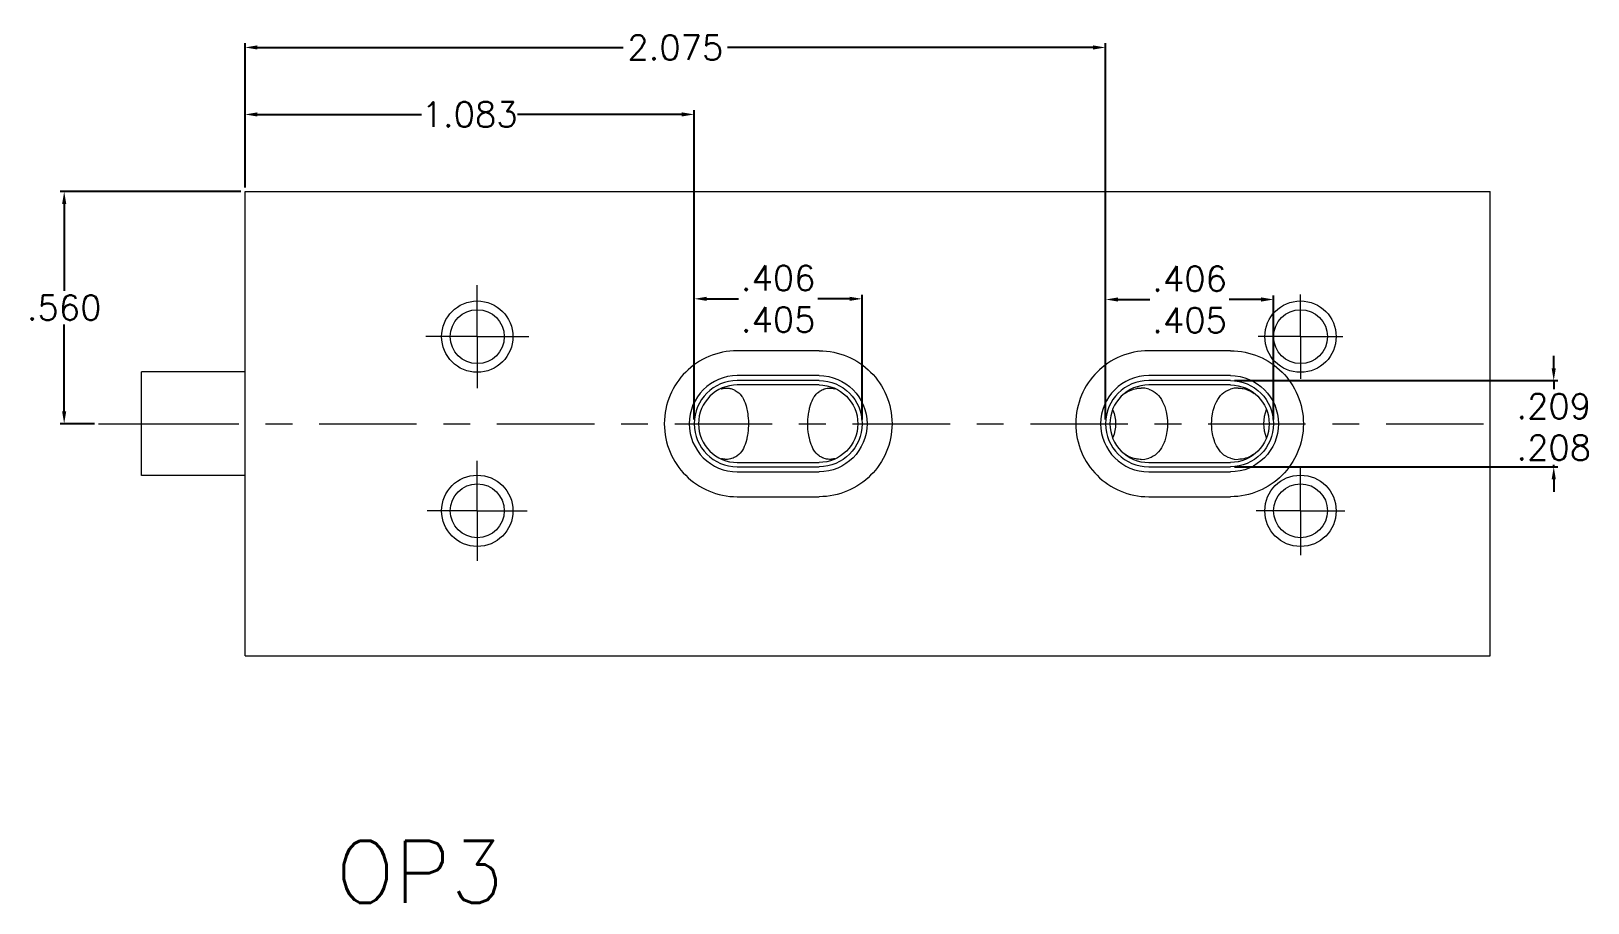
# Model space of a CAD drawing. Header units: millimetres. Extents: x 255.7 to 267.4, y 275.1 to 301.1.
# Drawn here: x 262.994 to 266.747, y 275.14 to 277.242 of the extents above; entities that cross this region are included whole.
import ezdxf

# ---------------------------------------------------------------- set-up
doc = ezdxf.new("R2010")
doc.units = ezdxf.units.MM
doc.styles.get("Standard").update_dxf_attribs({"font": 'txt_____.ttf'})
doc.dimstyles.new('ISO-25', dxfattribs={"dimtxt": 0.06, "dimasz": 0.03, "dimexe": 0.01, "dimexo": 0.01, "dimgap": 0.01, "dimtad": 0, "dimtih": 1, "dimtoh": 1, "dimdec": 3, "dimzin": 4, "dimdsep": 46, "dimtxsty": 'Standard', "dimcen": 2.5, "dimadec": 0, "dimazin": 0, "dimtfac": 1, "dimtdec": 3, "dimtmove": 0, "dimatfit": 3, "dimfxl": 1, "dimarcsym": 0})

# ---------------------------------------------------------------- blocks, each defined once
blk = doc.blocks.new('*D134')
at = {"color": 0, "lineweight": -2, "transparency": 16777216}
for p, q in [((263.5093, 276.865), (263.5093, 277.0509)), ((263.5393, 277.0409), (263.9351, 277.0409)), ((264.5623, 277.0409), (264.1664, 277.0409)), ((264.5923, 276.305), (264.5923, 277.0509))]:
    blk.add_line(p, q, dxfattribs=at)
at = {"color": 0, "transparency": 16777216}
for points in [[(263.5393, 277.0459), (263.5393, 277.0359), (263.5093, 277.0409)], [(264.5623, 277.0459), (264.5623, 277.0359), (264.5923, 277.0409)]]:
    blk.add_solid(points, dxfattribs=at)
at = {"layer": 'Defpoints', "color": 0, "transparency": 16777216}
for p in [(264.5923, 277.0409), (263.5093, 276.855), (264.5923, 276.295)]:
    blk.add_point(p, dxfattribs=at)
at = {"color": 0, "transparency": 16777216, "insert": (264.0508, 277.0409), "char_height": 0.06, "attachment_point": 5}
blk.add_mtext('{\\C0;1.083}', dxfattribs=at)
blk = doc.blocks.new('*D135')
at = {"color": 0, "lineweight": -2, "transparency": 16777216}
for p, q in [((263.5093, 276.865), (263.5093, 277.2124)), ((265.5843, 276.305), (265.5843, 277.2124)), ((263.5393, 277.2024), (264.4211, 277.2024)), ((265.5543, 277.2024), (264.6724, 277.2024))]:
    blk.add_line(p, q, dxfattribs=at)
at = {"color": 0, "transparency": 16777216}
for points in [[(263.5393, 277.2074), (263.5393, 277.1974), (263.5093, 277.2024)], [(265.5543, 277.2074), (265.5543, 277.1974), (265.5843, 277.2024)]]:
    blk.add_solid(points, dxfattribs=at)
at = {"layer": 'Defpoints', "color": 0, "transparency": 16777216}
for p in [(265.5843, 277.2024), (263.5093, 276.855), (265.5843, 276.295)]:
    blk.add_point(p, dxfattribs=at)
at = {"color": 0, "transparency": 16777216, "insert": (264.5468, 277.2024), "char_height": 0.06, "attachment_point": 5}
blk.add_mtext('{\\C0;2.075}', dxfattribs=at)
blk = doc.blocks.new('*D136')
at = {"color": 0, "lineweight": -2, "transparency": 16777216}
for p, q in [((264.5923, 276.305), (264.5923, 276.6062)), ((264.6223, 276.5962), (264.6991, 276.5962)), ((264.9673, 276.5962), (264.8904, 276.5962)), ((264.9973, 276.305), (264.9973, 276.6062))]:
    blk.add_line(p, q, dxfattribs=at)
at = {"color": 0, "transparency": 16777216}
for points in [[(264.6223, 276.6012), (264.6223, 276.5912), (264.5923, 276.5962)], [(264.9673, 276.6012), (264.9673, 276.5912), (264.9973, 276.5962)]]:
    blk.add_solid(points, dxfattribs=at)
at = {"layer": 'Defpoints', "color": 0, "transparency": 16777216}
for p in [(264.9973, 276.5962), (264.5923, 276.295), (264.9973, 276.295)]:
    blk.add_point(p, dxfattribs=at)
at = {"color": 0, "transparency": 16777216, "insert": (264.7948, 276.5962), "char_height": 0.06, "attachment_point": 5}
blk.add_mtext('{\\C0;.406\\P.405}', dxfattribs=at)
blk = doc.blocks.new('*D137')
at = {"color": 0, "lineweight": -2, "transparency": 16777216}
for p, q in [((265.5843, 276.305), (265.5843, 276.6046)), ((265.6143, 276.5946), (265.6911, 276.5946)), ((265.9593, 276.5946), (265.8824, 276.5946)), ((265.9893, 276.305), (265.9893, 276.6046))]:
    blk.add_line(p, q, dxfattribs=at)
at = {"color": 0, "transparency": 16777216}
for points in [[(265.6143, 276.5996), (265.6143, 276.5896), (265.5843, 276.5946)], [(265.9593, 276.5996), (265.9593, 276.5896), (265.9893, 276.5946)]]:
    blk.add_solid(points, dxfattribs=at)
at = {"layer": 'Defpoints', "color": 0, "transparency": 16777216}
for p in [(265.9893, 276.5946), (265.5843, 276.295), (265.9893, 276.295)]:
    blk.add_point(p, dxfattribs=at)
at = {"color": 0, "transparency": 16777216, "insert": (265.7868, 276.5946), "char_height": 0.06, "attachment_point": 5}
blk.add_mtext('{\\C0;.406\\P.405}', dxfattribs=at)
blk = doc.blocks.new('*D138')
at = {"color": 0, "lineweight": -2, "transparency": 16777216}
for p, q in [((266.6649, 276.429), (266.6649, 276.459)), ((265.8954, 276.399), (266.6749, 276.399)), ((266.6649, 276.399), (266.6649, 276.3781)), ((266.6649, 276.191), (266.6649, 276.1962)), ((265.8954, 276.191), (266.6749, 276.191)), ((266.6649, 276.161), (266.6649, 276.131))]:
    blk.add_line(p, q, dxfattribs=at)
at = {"color": 0, "transparency": 16777216}
for points in [[(266.6599, 276.429), (266.6699, 276.429), (266.6649, 276.399)], [(266.6599, 276.161), (266.6699, 276.161), (266.6649, 276.191)]]:
    blk.add_solid(points, dxfattribs=at)
at = {"layer": 'Defpoints', "color": 0, "transparency": 16777216}
for p in [(265.8854, 276.399), (265.8854, 276.191), (266.6649, 276.191)]:
    blk.add_point(p, dxfattribs=at)
at = {"color": 0, "transparency": 16777216, "insert": (266.6649, 276.2872), "char_height": 0.06, "attachment_point": 5}
blk.add_mtext('{\\C0;.209\\P.208}', dxfattribs=at)
blk = doc.blocks.new('*D140')
at = {"color": 0, "lineweight": -2, "transparency": 16777216}
for p, q in [((263.4993, 276.855), (263.0632, 276.855)), ((263.0732, 276.825), (263.0732, 276.6157)), ((263.0732, 276.325), (263.0732, 276.5344)), ((263.1462, 276.295), (263.0632, 276.295))]:
    blk.add_line(p, q, dxfattribs=at)
at = {"color": 0, "transparency": 16777216}
for points in [[(263.0682, 276.825), (263.0782, 276.825), (263.0732, 276.855)], [(263.0682, 276.325), (263.0782, 276.325), (263.0732, 276.295)]]:
    blk.add_solid(points, dxfattribs=at)
at = {"layer": 'Defpoints', "color": 0, "transparency": 16777216}
for p in [(263.5093, 276.855), (263.0732, 276.295), (263.1562, 276.295)]:
    blk.add_point(p, dxfattribs=at)
at = {"color": 0, "transparency": 16777216, "insert": (263.0732, 276.575), "char_height": 0.06, "attachment_point": 5}
blk.add_mtext('.560', dxfattribs=at)

msp = doc.modelspace()

# ---------------------------------------------------------------- linework, layer by layer
at = {"color": 0, "lineweight": 0}
for points in [[(263.5093, 275.735), (263.5093, 276.855)], [(263.5093, 276.855), (266.5113, 276.855)], [(266.5113, 275.735), (266.5113, 276.855)], [(264.0693, 276.505), (264.0693, 276.6293)], [(266.0543, 276.505), (266.0543, 276.607)], [(264.0693, 276.505), (263.945, 276.505)], [(264.0693, 276.505), (264.0693, 276.3807)], [(264.0693, 276.505), (264.1936, 276.505)], [(266.0543, 276.505), (265.9523, 276.505)], [(266.0543, 276.505), (266.1563, 276.505)], [(266.0543, 276.505), (266.0543, 276.403)], [(264.6963, 276.471), (264.6872, 276.4708), (264.6783, 276.4701), (264.6695, 276.469), (264.6608, 276.4675), (264.6523, 276.4655), (264.6439, 276.4631), (264.6357, 276.4603), (264.6278, 276.4572), (264.62, 276.4537), (264.6124, 276.4498), (264.605, 276.4455), (264.5979, 276.441), (264.591, 276.4361), (264.5843, 276.4308), (264.5779, 276.4253), (264.5718, 276.4195), (264.566, 276.4134), (264.5605, 276.407), (264.5552, 276.4003), (264.5503, 276.3934), (264.5457, 276.3863), (264.5415, 276.3789), (264.5376, 276.3713), (264.5341, 276.3635), (264.5309, 276.3555), (264.5282, 276.3474), (264.5258, 276.339), (264.5238, 276.3305), (264.5223, 276.3218), (264.5212, 276.313), (264.5205, 276.3041), (264.5203, 276.295)], [(264.8933, 276.471), (264.6963, 276.471)], [(264.8933, 276.471), (264.9023, 276.4708), (264.9113, 276.4701), (264.9201, 276.469), (264.9287, 276.4675), (264.9372, 276.4655), (264.9456, 276.4631), (264.9538, 276.4603), (264.9618, 276.4572), (264.9696, 276.4537), (264.9772, 276.4498), (264.9845, 276.4455), (264.9917, 276.441), (264.9986, 276.4361), (265.0052, 276.4308), (265.0116, 276.4253), (265.0177, 276.4195), (265.0235, 276.4134), (265.0291, 276.407), (265.0343, 276.4003), (265.0392, 276.3934), (265.0438, 276.3863), (265.048, 276.3789), (265.0519, 276.3713), (265.0554, 276.3635), (265.0586, 276.3555), (265.0613, 276.3474), (265.0637, 276.339), (265.0657, 276.3305), (265.0672, 276.3218), (265.0684, 276.313), (265.069, 276.3041), (265.0693, 276.295)], [(265.6883, 276.471), (265.6792, 276.4708), (265.6703, 276.4701), (265.6615, 276.469), (265.6528, 276.4675), (265.6443, 276.4655), (265.6359, 276.4631), (265.6277, 276.4603), (265.6198, 276.4572), (265.612, 276.4537), (265.6044, 276.4498), (265.597, 276.4455), (265.5899, 276.441), (265.583, 276.4361), (265.5763, 276.4308), (265.5699, 276.4253), (265.5638, 276.4195), (265.558, 276.4134), (265.5525, 276.407), (265.5472, 276.4003), (265.5423, 276.3934), (265.5377, 276.3863), (265.5335, 276.3789), (265.5296, 276.3713), (265.5261, 276.3635), (265.5229, 276.3555), (265.5202, 276.3474), (265.5178, 276.339), (265.5158, 276.3305), (265.5143, 276.3218), (265.5132, 276.313), (265.5125, 276.3041), (265.5123, 276.295)], [(265.8853, 276.471), (265.6883, 276.471)], [(265.8853, 276.471), (265.8943, 276.4708), (265.9033, 276.4701), (265.9121, 276.469), (265.9207, 276.4675), (265.9292, 276.4655), (265.9376, 276.4631), (265.9458, 276.4603), (265.9538, 276.4572), (265.9616, 276.4537), (265.9692, 276.4498), (265.9765, 276.4455), (265.9837, 276.441), (265.9906, 276.4361), (265.9972, 276.4308), (266.0036, 276.4253), (266.0097, 276.4195), (266.0155, 276.4134), (266.0211, 276.407), (266.0263, 276.4003), (266.0312, 276.3934), (266.0358, 276.3863), (266.04, 276.3789), (266.0439, 276.3713), (266.0474, 276.3635), (266.0506, 276.3555), (266.0533, 276.3474), (266.0557, 276.339), (266.0577, 276.3305), (266.0592, 276.3218), (266.0604, 276.313), (266.061, 276.3041), (266.0613, 276.295)], [(263.2593, 276.17), (263.2593, 276.42)], [(263.5093, 276.42), (263.2593, 276.42)], [(264.6963, 276.411), (264.6844, 276.4104), (264.6729, 276.4087), (264.6618, 276.4058), (264.6511, 276.4019), (264.641, 276.397), (264.6314, 276.3912), (264.6225, 276.3845), (264.6142, 276.3771), (264.6068, 276.3688), (264.6001, 276.3599), (264.5943, 276.3503), (264.5894, 276.3402), (264.5855, 276.3295), (264.5826, 276.3184), (264.5809, 276.3069), (264.5803, 276.295)], [(264.6963, 276.399), (264.6856, 276.3985), (264.6753, 276.3969), (264.6653, 276.3944), (264.6558, 276.3909), (264.6467, 276.3865), (264.6381, 276.3813), (264.6301, 276.3753), (264.6227, 276.3686), (264.616, 276.3612), (264.61, 276.3532), (264.6048, 276.3446), (264.6004, 276.3355), (264.5969, 276.326), (264.5944, 276.316), (264.5928, 276.3057), (264.5923, 276.295)], [(264.6963, 276.3885), (264.6867, 276.388), (264.6774, 276.3866), (264.6685, 276.3843), (264.6599, 276.3812), (264.6517, 276.3772), (264.644, 276.3726), (264.6368, 276.3672), (264.6301, 276.3611), (264.6241, 276.3545), (264.6187, 276.3473), (264.614, 276.3396), (264.6101, 276.3314), (264.607, 276.3228), (264.6047, 276.3139), (264.6032, 276.3046), (264.6028, 276.295)], [(264.8933, 276.411), (264.6963, 276.411)], [(264.8933, 276.399), (264.6963, 276.399)], [(264.8933, 276.3885), (264.6963, 276.3885)], [(264.8933, 276.411), (264.9051, 276.4104), (264.9166, 276.4087), (264.9278, 276.4058), (264.9384, 276.4019), (264.9486, 276.397), (264.9581, 276.3912), (264.967, 276.3845), (264.9753, 276.3771), (264.9828, 276.3688), (264.9894, 276.3599), (264.9953, 276.3503), (265.0001, 276.3402), (265.004, 276.3295), (265.0069, 276.3184), (265.0087, 276.3069), (265.0093, 276.295)], [(264.8933, 276.399), (264.9039, 276.3985), (264.9142, 276.3969), (264.9242, 276.3944), (264.9337, 276.3909), (264.9428, 276.3865), (264.9514, 276.3813), (264.9594, 276.3753), (264.9668, 276.3686), (264.9735, 276.3612), (264.9795, 276.3532), (264.9847, 276.3446), (264.9891, 276.3355), (264.9926, 276.326), (264.9951, 276.316), (264.9967, 276.3057), (264.9973, 276.295)], [(264.8933, 276.3885), (264.9028, 276.388), (264.9121, 276.3866), (264.9211, 276.3843), (264.9297, 276.3812), (264.9378, 276.3772), (264.9455, 276.3726), (264.9527, 276.3672), (264.9594, 276.3611), (264.9654, 276.3545), (264.9708, 276.3473), (264.9755, 276.3396), (264.9794, 276.3314), (264.9826, 276.3228), (264.9849, 276.3139), (264.9863, 276.3046), (264.9868, 276.295)], [(265.6883, 276.411), (265.6764, 276.4104), (265.6649, 276.4087), (265.6538, 276.4058), (265.6431, 276.4019), (265.633, 276.397), (265.6234, 276.3912), (265.6145, 276.3845), (265.6062, 276.3771), (265.5988, 276.3688), (265.5921, 276.3599), (265.5863, 276.3503), (265.5814, 276.3402), (265.5775, 276.3295), (265.5746, 276.3184), (265.5729, 276.3069), (265.5723, 276.295)], [(265.6883, 276.399), (265.6776, 276.3985), (265.6673, 276.3969), (265.6573, 276.3944), (265.6478, 276.3909), (265.6387, 276.3865), (265.6301, 276.3813), (265.6221, 276.3753), (265.6147, 276.3686), (265.608, 276.3612), (265.602, 276.3532), (265.5968, 276.3446), (265.5924, 276.3355), (265.5889, 276.326), (265.5864, 276.316), (265.5848, 276.3057), (265.5843, 276.295)], [(265.6883, 276.3885), (265.6787, 276.388), (265.6694, 276.3866), (265.6605, 276.3843), (265.6519, 276.3812), (265.6437, 276.3772), (265.636, 276.3726), (265.6288, 276.3672), (265.6221, 276.3611), (265.6161, 276.3545), (265.6107, 276.3473), (265.606, 276.3396), (265.6021, 276.3314), (265.599, 276.3228), (265.5967, 276.3139), (265.5952, 276.3046), (265.5948, 276.295)], [(265.8853, 276.411), (265.6883, 276.411)], [(265.8853, 276.399), (265.6883, 276.399)], [(265.8853, 276.3885), (265.6883, 276.3885)], [(265.8853, 276.411), (265.8971, 276.4104), (265.9086, 276.4087), (265.9198, 276.4058), (265.9304, 276.4019), (265.9406, 276.397), (265.9501, 276.3912), (265.959, 276.3845), (265.9673, 276.3771), (265.9748, 276.3688), (265.9814, 276.3599), (265.9873, 276.3503), (265.9921, 276.3402), (265.996, 276.3295), (265.9989, 276.3184), (266.0007, 276.3069), (266.0013, 276.295)], [(265.8853, 276.399), (265.8959, 276.3985), (265.9062, 276.3969), (265.9162, 276.3944), (265.9257, 276.3909), (265.9348, 276.3865), (265.9434, 276.3813), (265.9514, 276.3753), (265.9588, 276.3686), (265.9655, 276.3612), (265.9715, 276.3532), (265.9767, 276.3446), (265.9811, 276.3355), (265.9846, 276.326), (265.9871, 276.316), (265.9887, 276.3057), (265.9893, 276.295)], [(265.8853, 276.3885), (265.8948, 276.388), (265.9041, 276.3866), (265.9131, 276.3843), (265.9217, 276.3812), (265.9298, 276.3772), (265.9375, 276.3726), (265.9447, 276.3672), (265.9514, 276.3611), (265.9574, 276.3545), (265.9628, 276.3473), (265.9675, 276.3396), (265.9714, 276.3314), (265.9746, 276.3228), (265.9769, 276.3139), (265.9783, 276.3046), (265.9788, 276.295)], [(264.6572, 276.3791), (264.6584, 276.3794), (264.6597, 276.3798), (264.6609, 276.3801), (264.6622, 276.3803), (264.6635, 276.3805), (264.6647, 276.3807), (264.666, 276.3808), (264.6673, 276.3809), (264.6686, 276.381), (264.6699, 276.381)], [(264.6699, 276.381), (264.6711, 276.381), (264.6739, 276.3808), (264.6767, 276.3805), (264.6779, 276.3802), (264.6807, 276.3796), (264.6834, 276.3788), (264.6848, 276.3783), (264.6874, 276.3772), (264.69, 276.376), (264.6915, 276.3752), (264.6939, 276.3738), (264.6963, 276.3722)], [(264.6963, 276.3722), (264.6998, 276.3693), (264.703, 276.3661), (264.7071, 276.361), (264.7085, 276.3588), (264.7109, 276.3546), (264.7131, 276.3502), (264.715, 276.3455), (264.7167, 276.3405), (264.7175, 276.3382), (264.7196, 276.33), (264.7202, 276.3271), (264.7216, 276.3188), (264.722, 276.3154), (264.7228, 276.307), (264.723, 276.3035), (264.7232, 276.295), (264.7232, 276.2915), (264.7228, 276.283), (264.7226, 276.2797), (264.7216, 276.2713), (264.7212, 276.2684), (264.7196, 276.2601), (264.719, 276.2577), (264.7167, 276.2495), (264.715, 276.2446), (264.7131, 276.2399), (264.7109, 276.2354), (264.7085, 276.2313), (264.7071, 276.229), (264.703, 276.2239), (264.6998, 276.2207), (264.6963, 276.2179), (264.6948, 276.2169), (264.6924, 276.2154), (264.69, 276.214), (264.6887, 276.2134), (264.6861, 276.2122), (264.6834, 276.2113), (264.6822, 276.2109), (264.6795, 276.2101), (264.6767, 276.2096), (264.6755, 276.2094), (264.6727, 276.2091), (264.6699, 276.209)], [(264.8933, 276.2179), (264.8897, 276.2207), (264.8865, 276.2239), (264.8825, 276.229), (264.881, 276.2313), (264.8786, 276.2354), (264.8765, 276.2399), (264.8745, 276.2446), (264.8728, 276.2495), (264.8721, 276.2519), (264.87, 276.2601), (264.8693, 276.263), (264.8679, 276.2713), (264.8675, 276.2746), (264.8667, 276.283), (264.8665, 276.2866), (264.8663, 276.295), (264.8663, 276.2986), (264.8667, 276.307), (264.867, 276.3104), (264.8679, 276.3188), (264.8684, 276.3217), (264.87, 276.33), (264.8705, 276.3324), (264.8728, 276.3405), (264.8745, 276.3455), (264.8765, 276.3502), (264.8786, 276.3546), (264.881, 276.3588), (264.8825, 276.361), (264.8865, 276.3661), (264.8897, 276.3693), (264.8933, 276.3722)], [(264.8933, 276.3722), (264.8947, 276.3732), (264.8971, 276.3746), (264.8996, 276.376), (264.9009, 276.3767), (264.9035, 276.3778), (264.9061, 276.3788), (264.9073, 276.3792), (264.9101, 276.3799), (264.9128, 276.3805), (264.914, 276.3806), (264.9168, 276.3809), (264.9197, 276.381)], [(264.9197, 276.381), (264.9209, 276.381), (264.9222, 276.381), (264.9235, 276.3808), (264.9248, 276.3807), (264.9261, 276.3805), (264.9274, 276.3803), (264.9287, 276.38), (264.9299, 276.3798), (264.9312, 276.3794), (264.9324, 276.379)], [(265.6307, 276.3682), (265.6326, 276.3695), (265.6362, 276.3717), (265.6399, 276.3737), (265.6418, 276.3747), (265.6456, 276.3763), (265.6496, 276.3778), (265.6515, 276.3783), (265.6555, 276.3794), (265.6596, 276.3802), (265.6616, 276.3805), (265.6657, 276.3809), (265.6699, 276.381)], [(265.6883, 276.3784), (265.6792, 276.3804), (265.6699, 276.381)], [(265.6883, 276.3784), (265.694, 276.3763), (265.6992, 276.3737), (265.7039, 276.3706), (265.7082, 276.3669), (265.7121, 276.3629), (265.7157, 276.3584), (265.719, 276.3535), (265.7219, 276.3482), (265.7256, 276.34), (265.7269, 276.3364), (265.7297, 276.327), (265.7306, 276.3234), (265.7314, 276.3195), (265.7328, 276.3095), (265.7334, 276.3023), (265.7336, 276.295), (265.7334, 276.2878), (265.7328, 276.2806), (265.7323, 276.2766), (265.7306, 276.2666), (265.7297, 276.2631), (265.7269, 276.2536), (265.7256, 276.25), (265.7219, 276.2419), (265.719, 276.2366), (265.7157, 276.2317), (265.7121, 276.2272), (265.7082, 276.2231), (265.7039, 276.2195), (265.6992, 276.2164), (265.694, 276.2138), (265.6883, 276.2117)], [(265.8853, 276.2117), (265.8795, 276.2138), (265.8743, 276.2164), (265.8696, 276.2195), (265.8653, 276.2231), (265.8614, 276.2272), (265.8578, 276.2317), (265.8546, 276.2366), (265.8516, 276.2419), (265.848, 276.25), (265.8466, 276.2536), (265.8438, 276.2631), (265.843, 276.2666), (265.8422, 276.2705), (265.8407, 276.2806), (265.8401, 276.2878), (265.8399, 276.295), (265.8401, 276.3023), (265.8407, 276.3095), (265.8412, 276.3134), (265.843, 276.3234), (265.8438, 276.327), (265.8466, 276.3364), (265.848, 276.34), (265.8516, 276.3482), (265.8546, 276.3535), (265.8578, 276.3584), (265.8614, 276.3629), (265.8653, 276.3669), (265.8696, 276.3706), (265.8743, 276.3737), (265.8795, 276.3763), (265.8853, 276.3784)], [(265.9036, 276.381), (265.8943, 276.3804), (265.8853, 276.3784)], [(265.9036, 276.381), (265.9055, 276.381), (265.9097, 276.3807), (265.9139, 276.3802), (265.9159, 276.3799), (265.9199, 276.3789), (265.924, 276.3778), (265.926, 276.3771), (265.9299, 276.3755), (265.9337, 276.3737), (265.9357, 276.3726), (265.9393, 276.3705), (265.9428, 276.3682)], [(265.602, 276.3278), (265.6047, 276.3198), (265.6067, 276.3116), (265.6079, 276.3034), (265.6083, 276.295), (265.6079, 276.2867), (265.6067, 276.2784), (265.6047, 276.2702), (265.602, 276.2622)], [(265.9718, 276.3286), (265.969, 276.3204), (265.9669, 276.3121), (265.9657, 276.3036), (265.9653, 276.295), (265.9657, 276.2865), (265.9669, 276.278), (265.969, 276.2696), (265.9718, 276.2614)], [(263.1562, 276.295), (263.4942, 276.295)], [(263.5588, 276.295), (263.6234, 276.295)], [(263.688, 276.295), (263.9229, 276.295)], [(263.9876, 276.295), (264.0522, 276.295)], [(264.1167, 276.295), (264.3517, 276.295)], [(264.4163, 276.295), (264.4809, 276.295)], [(264.5203, 276.295), (264.5205, 276.286), (264.5212, 276.277), (264.5223, 276.2682), (264.5238, 276.2596), (264.5258, 276.251), (264.5282, 276.2427), (264.5309, 276.2345), (264.5341, 276.2265), (264.5376, 276.2187), (264.5415, 276.2111), (264.5457, 276.2038), (264.5503, 276.1966), (264.5552, 276.1897), (264.5605, 276.1831), (264.566, 276.1767), (264.5718, 276.1706), (264.5779, 276.1648), (264.5843, 276.1592), (264.591, 276.154), (264.5979, 276.1491), (264.605, 276.1445), (264.6124, 276.1403), (264.62, 276.1364), (264.6278, 276.1329), (264.6357, 276.1297), (264.6439, 276.1269), (264.6523, 276.1246), (264.6608, 276.1226), (264.6695, 276.1211), (264.6783, 276.1199), (264.6872, 276.1193), (264.6963, 276.119)], [(264.5455, 276.295), (264.7804, 276.295)], [(264.5803, 276.295), (264.5809, 276.2832), (264.5826, 276.2717), (264.5855, 276.2605), (264.5894, 276.2499), (264.5943, 276.2397), (264.6001, 276.2302), (264.6068, 276.2212), (264.6142, 276.213), (264.6225, 276.2055), (264.6314, 276.1988), (264.641, 276.193), (264.6511, 276.1881), (264.6618, 276.1842), (264.6729, 276.1814), (264.6844, 276.1796), (264.6963, 276.179)], [(264.5923, 276.295), (264.5928, 276.2844), (264.5944, 276.2741), (264.5969, 276.2641), (264.6004, 276.2545), (264.6048, 276.2455), (264.61, 276.2369), (264.616, 276.2289), (264.6227, 276.2215), (264.6301, 276.2148), (264.6381, 276.2088), (264.6467, 276.2036), (264.6558, 276.1992), (264.6653, 276.1957), (264.6753, 276.1931), (264.6856, 276.1916), (264.6963, 276.191)], [(264.6028, 276.295), (264.6032, 276.2855), (264.6047, 276.2762), (264.607, 276.2672), (264.6101, 276.2586), (264.614, 276.2505), (264.6187, 276.2428), (264.6241, 276.2356), (264.6301, 276.2289), (264.6368, 276.2229), (264.644, 276.2175), (264.6517, 276.2128), (264.6599, 276.2089), (264.6685, 276.2057), (264.6774, 276.2034), (264.6867, 276.202), (264.6963, 276.2015)], [(264.845, 276.295), (264.9096, 276.295)], [(265.0693, 276.295), (265.069, 276.286), (265.0684, 276.277), (265.0672, 276.2682), (265.0657, 276.2596), (265.0637, 276.251), (265.0613, 276.2427), (265.0586, 276.2345), (265.0554, 276.2265), (265.0519, 276.2187), (265.048, 276.2111), (265.0438, 276.2038), (265.0392, 276.1966), (265.0343, 276.1897), (265.0291, 276.1831), (265.0235, 276.1767), (265.0177, 276.1706), (265.0116, 276.1648), (265.0052, 276.1592), (264.9986, 276.154), (264.9917, 276.1491), (264.9845, 276.1445), (264.9772, 276.1403), (264.9696, 276.1364), (264.9618, 276.1329), (264.9538, 276.1297), (264.9456, 276.1269), (264.9372, 276.1246), (264.9287, 276.1226), (264.9201, 276.1211), (264.9113, 276.1199), (264.9023, 276.1193), (264.8933, 276.119)], [(265.0093, 276.295), (265.0087, 276.2832), (265.0069, 276.2717), (265.004, 276.2605), (265.0001, 276.2499), (264.9953, 276.2397), (264.9894, 276.2302), (264.9828, 276.2212), (264.9753, 276.213), (264.967, 276.2055), (264.9581, 276.1988), (264.9486, 276.193), (264.9384, 276.1881), (264.9278, 276.1842), (264.9166, 276.1814), (264.9051, 276.1796), (264.8933, 276.179)], [(264.9973, 276.295), (264.9967, 276.2844), (264.9951, 276.2741), (264.9926, 276.2641), (264.9891, 276.2545), (264.9847, 276.2455), (264.9795, 276.2369), (264.9735, 276.2289), (264.9668, 276.2215), (264.9594, 276.2148), (264.9514, 276.2088), (264.9428, 276.2036), (264.9337, 276.1992), (264.9242, 276.1957), (264.9142, 276.1931), (264.9039, 276.1916), (264.8933, 276.191)], [(264.9868, 276.295), (264.9863, 276.2855), (264.9849, 276.2762), (264.9826, 276.2672), (264.9794, 276.2586), (264.9755, 276.2505), (264.9708, 276.2428), (264.9654, 276.2356), (264.9594, 276.2289), (264.9527, 276.2229), (264.9455, 276.2175), (264.9378, 276.2128), (264.9297, 276.2089), (264.9211, 276.2057), (264.9121, 276.2034), (264.9028, 276.202), (264.8933, 276.2015)], [(264.9742, 276.295), (265.2092, 276.295)], [(265.2738, 276.295), (265.3384, 276.295)], [(265.403, 276.295), (265.6379, 276.295)], [(265.5123, 276.295), (265.5125, 276.286), (265.5132, 276.277), (265.5143, 276.2682), (265.5158, 276.2596), (265.5178, 276.251), (265.5202, 276.2427), (265.5229, 276.2345), (265.5261, 276.2265), (265.5296, 276.2187), (265.5335, 276.2111), (265.5377, 276.2038), (265.5423, 276.1966), (265.5472, 276.1897), (265.5525, 276.1831), (265.558, 276.1767), (265.5638, 276.1706), (265.5699, 276.1648), (265.5763, 276.1592), (265.583, 276.154), (265.5899, 276.1491), (265.597, 276.1445), (265.6044, 276.1403), (265.612, 276.1364), (265.6198, 276.1329), (265.6277, 276.1297), (265.6359, 276.1269), (265.6443, 276.1246), (265.6528, 276.1226), (265.6615, 276.1211), (265.6703, 276.1199), (265.6792, 276.1193), (265.6883, 276.119)], [(265.5723, 276.295), (265.5729, 276.2832), (265.5746, 276.2717), (265.5775, 276.2605), (265.5814, 276.2499), (265.5863, 276.2397), (265.5921, 276.2302), (265.5988, 276.2212), (265.6062, 276.213), (265.6145, 276.2055), (265.6234, 276.1988), (265.633, 276.193), (265.6431, 276.1881), (265.6538, 276.1842), (265.6649, 276.1814), (265.6764, 276.1796), (265.6883, 276.179)], [(265.5843, 276.295), (265.5848, 276.2844), (265.5864, 276.2741), (265.5889, 276.2641), (265.5924, 276.2545), (265.5968, 276.2455), (265.602, 276.2369), (265.608, 276.2289), (265.6147, 276.2215), (265.6221, 276.2148), (265.6301, 276.2088), (265.6387, 276.2036), (265.6478, 276.1992), (265.6573, 276.1957), (265.6673, 276.1931), (265.6776, 276.1916), (265.6883, 276.191)], [(265.5948, 276.295), (265.5952, 276.2855), (265.5967, 276.2762), (265.599, 276.2672), (265.6021, 276.2586), (265.606, 276.2505), (265.6107, 276.2428), (265.6161, 276.2356), (265.6221, 276.2289), (265.6288, 276.2229), (265.636, 276.2175), (265.6437, 276.2128), (265.6519, 276.2089), (265.6605, 276.2057), (265.6694, 276.2034), (265.6787, 276.202), (265.6883, 276.2015)], [(265.7025, 276.295), (265.7671, 276.295)], [(265.8317, 276.295), (266.0667, 276.295)], [(266.0613, 276.295), (266.061, 276.286), (266.0604, 276.277), (266.0592, 276.2682), (266.0577, 276.2596), (266.0557, 276.251), (266.0533, 276.2427), (266.0506, 276.2345), (266.0474, 276.2265), (266.0439, 276.2187), (266.04, 276.2111), (266.0358, 276.2038), (266.0312, 276.1966), (266.0263, 276.1897), (266.0211, 276.1831), (266.0155, 276.1767), (266.0097, 276.1706), (266.0036, 276.1648), (265.9972, 276.1592), (265.9906, 276.154), (265.9837, 276.1491), (265.9765, 276.1445), (265.9692, 276.1403), (265.9616, 276.1364), (265.9538, 276.1329), (265.9458, 276.1297), (265.9376, 276.1269), (265.9292, 276.1246), (265.9207, 276.1226), (265.9121, 276.1211), (265.9033, 276.1199), (265.8943, 276.1193), (265.8853, 276.119)], [(266.0013, 276.295), (266.0007, 276.2832), (265.9989, 276.2717), (265.996, 276.2605), (265.9921, 276.2499), (265.9873, 276.2397), (265.9814, 276.2302), (265.9748, 276.2212), (265.9673, 276.213), (265.959, 276.2055), (265.9501, 276.1988), (265.9406, 276.193), (265.9304, 276.1881), (265.9198, 276.1842), (265.9086, 276.1814), (265.8971, 276.1796), (265.8853, 276.179)], [(265.9893, 276.295), (265.9887, 276.2844), (265.9871, 276.2741), (265.9846, 276.2641), (265.9811, 276.2545), (265.9767, 276.2455), (265.9715, 276.2369), (265.9655, 276.2289), (265.9588, 276.2215), (265.9514, 276.2148), (265.9434, 276.2088), (265.9348, 276.2036), (265.9257, 276.1992), (265.9162, 276.1957), (265.9062, 276.1931), (265.8959, 276.1916), (265.8853, 276.191)], [(265.9788, 276.295), (265.9783, 276.2855), (265.9769, 276.2762), (265.9746, 276.2672), (265.9714, 276.2586), (265.9675, 276.2505), (265.9628, 276.2428), (265.9574, 276.2356), (265.9514, 276.2289), (265.9447, 276.2229), (265.9375, 276.2175), (265.9298, 276.2128), (265.9217, 276.2089), (265.9131, 276.2057), (265.9041, 276.2034), (265.8948, 276.202), (265.8853, 276.2015)], [(266.1313, 276.295), (266.1959, 276.295)], [(266.2605, 276.295), (266.4954, 276.295)], [(264.0693, 276.085), (264.0693, 276.2055)], [(264.6699, 276.209), (264.6686, 276.209), (264.6673, 276.2091), (264.666, 276.2092), (264.6647, 276.2093), (264.6635, 276.2095), (264.6621, 276.2098), (264.6609, 276.21), (264.6596, 276.2103), (264.6584, 276.2106), (264.6571, 276.211)], [(264.6963, 276.2015), (264.8933, 276.2015)], [(264.9197, 276.209), (264.9185, 276.209), (264.9156, 276.2092), (264.9128, 276.2096), (264.9116, 276.2098), (264.9088, 276.2105), (264.9061, 276.2113), (264.9047, 276.2118), (264.9021, 276.2128), (264.8996, 276.214), (264.898, 276.2149), (264.8956, 276.2163), (264.8933, 276.2179)], [(264.9324, 276.211), (264.9311, 276.2106), (264.9298, 276.2103), (264.9286, 276.21), (264.9273, 276.2097), (264.926, 276.2095), (264.9248, 276.2093), (264.9235, 276.2092), (264.9222, 276.2091), (264.9209, 276.209), (264.9197, 276.209)], [(265.6699, 276.209), (265.668, 276.2091), (265.6638, 276.2093), (265.6596, 276.2098), (265.6577, 276.2102), (265.6536, 276.2111), (265.6496, 276.2123), (265.6475, 276.213), (265.6436, 276.2146), (265.6399, 276.2163), (265.6378, 276.2174), (265.6342, 276.2195), (265.6307, 276.2219)], [(265.6699, 276.209), (265.6792, 276.2097), (265.6883, 276.2117)], [(265.6883, 276.2015), (265.8853, 276.2015)], [(265.8853, 276.2117), (265.8943, 276.2097), (265.9036, 276.209)], [(265.9428, 276.2219), (265.9409, 276.2206), (265.9373, 276.2184), (265.9337, 276.2163), (265.9317, 276.2154), (265.9279, 276.2137), (265.924, 276.2123), (265.922, 276.2117), (265.918, 276.2106), (265.9139, 276.2099), (265.912, 276.2096), (265.9078, 276.2092), (265.9036, 276.209)], [(263.5093, 276.17), (263.2593, 276.17)], [(264.6963, 276.191), (264.8933, 276.191)], [(264.6963, 276.179), (264.8933, 276.179)], [(265.6883, 276.191), (265.8853, 276.191)], [(265.6883, 276.179), (265.8853, 276.179)], [(266.0543, 276.085), (266.0543, 276.1919)], [(264.0693, 276.085), (263.9488, 276.085)], [(264.0693, 276.085), (264.0693, 275.9645)], [(264.0693, 276.085), (264.1898, 276.085)], [(264.6963, 276.119), (264.8933, 276.119)], [(265.6883, 276.119), (265.8853, 276.119)], [(266.0543, 276.085), (265.9474, 276.085)], [(266.0543, 276.085), (266.1611, 276.085)], [(266.0543, 276.085), (266.0543, 275.9782)], [(263.5093, 275.735), (266.5113, 275.735)]]:
    msp.add_lwpolyline(points, dxfattribs=at)
for centre, radius in [((264.0693, 276.505), 0.086), ((264.0693, 276.505), 0.065), ((266.0543, 276.505), 0.086), ((266.0543, 276.505), 0.065), ((264.0693, 276.085), 0.086), ((266.0543, 276.085), 0.086), ((264.0693, 276.085), 0.065), ((266.0543, 276.085), 0.065)]:
    msp.add_circle(centre, radius, dxfattribs=at)

# ---------------------------------------------------------------- texts
at = {"insert": (263.7279, 275.2895), "char_height": 0.15, "attachment_point": 1}
msp.add_mtext('{\\C0;OP3}', dxfattribs=at)

# ---------------------------------------------------------------- dimensions: what is measured, and where the dimension line sits
for base, p1, p2, text, picture, middle in [((265.5843, 277.2024), (263.5093, 276.855), (265.5843, 276.295), '{\\C0;<>}', '*D135', (264.5468, 277.2024)), ((264.5923, 277.0409), (263.5093, 276.855), (264.5923, 276.295), '{\\C0;<>}', '*D134', (264.0508, 277.0409)), ((264.9973, 276.5962), (264.5923, 276.295), (264.9973, 276.295), '{\\C0;.406\\P<>}', '*D136', (264.7948, 276.5962)), ((265.9893, 276.5946), (265.5843, 276.295), (265.9893, 276.295), '{\\C0;.406\\P<>}', '*D137', (265.7868, 276.5946))]:
    dim = msp.add_linear_dim(base=base, p1=p1, p2=p2, text=text, dimstyle='ISO-25')
    dim.commit()
    dim.dimension.update_dxf_attribs({"geometry": picture, "text_midpoint": middle})
dim = msp.add_linear_dim(base=(263.0732, 276.295), p1=(263.5093, 276.855), p2=(263.1562, 276.295), angle=90, dimstyle='ISO-25')
dim.commit()
dim.dimension.update_dxf_attribs({"geometry": '*D140', "text_midpoint": (263.0732, 276.575)})
dim = msp.add_linear_dim(base=(266.6649, 276.191), p1=(265.8854, 276.399), p2=(265.8854, 276.191), angle=90, text='{\\C0;.209\\P<>}', dimstyle='ISO-25')
dim.commit()
dim.dimension.update_dxf_attribs({"geometry": '*D138', "text_midpoint": (266.6649, 276.2872), "dimtype": 160})

doc.saveas('drawing.dxf')
